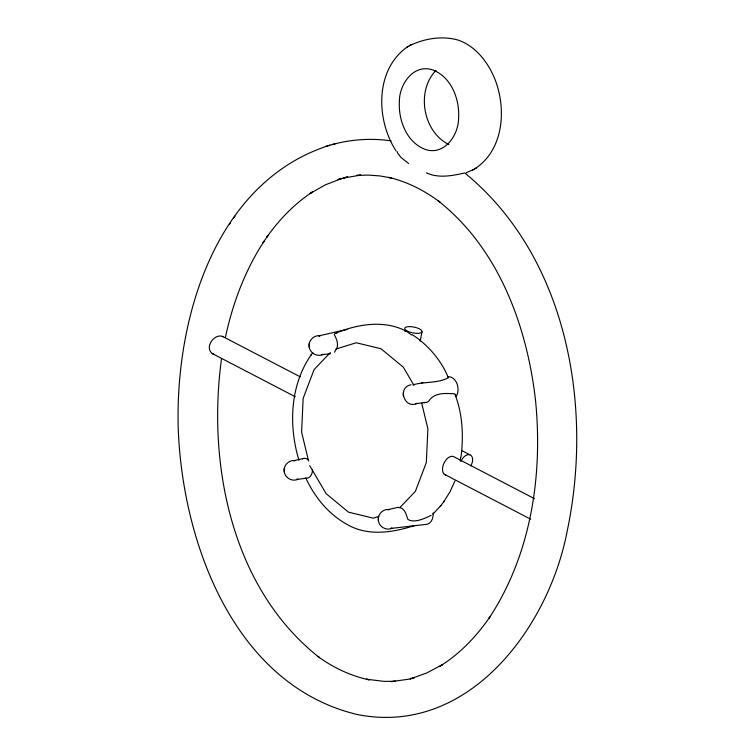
<?xml version="1.0" encoding="UTF-8"?>
<svg xmlns="http://www.w3.org/2000/svg" width="755" height="755" viewBox="0 0 755 755"><rect width="100%" height="100%" fill="white"/><g stroke="black" fill="none" stroke-linecap="round" stroke-linejoin="round"><path stroke-width="1.13" d="M312.504 469.865L312.268 472.026A10.089 7.04 79.7 0 1 308.295 477.915L296.47 479.519L297.998 479.189C292.062 482.294 284.163 477.434 284.201 470.771C283.663 465.986 287.495 461.645 292.034 460.616C293.119 460.541 297.621 460.569 293.874 460.663L303.925 458.379M461.012 457.058C463.674 436.031 462.645 413.523 454.736 393.846C445.686 393.261 434.172 392.27 428.764 401.179A10.089 7.323 80.6 0 1 424.074 402.424M221.555 358.531C207.002 464.363 231.672 588.73 319.563 657.709L317.723 656.35C333.078 667.59 350.66 675.914 369.308 679.868L366.326 679.189L383.946 681.369L395.507 681.293L391.326 681.605L408.587 679.226L414.221 677.782L410.182 678.887L426.726 672.969L442.609 664.56L440.023 666.184C460.191 653.603 476.849 636.021 490.212 616.476L488.929 618.354C530.963 555.019 542.883 475.763 535.606 401.179C527.264 326.471 498.876 248.621 438.164 200.811L439.976 202.142C424.735 190.666 407.37 181.719 388.721 177.368L391.703 178.038L379.878 175.915L368.242 175.084L356.53 175.424L360.72 175.122L343.544 178.02L347.593 176.915L337.976 179.52L342.015 178.416L325.518 184.777L309.786 193.629L312.362 192.015C294.365 203.878 279.199 219.658 266.779 237.212L268.072 235.315L262.929 242.921L264.193 241.071C245.092 270.177 232.729 303.312 225.434 337.24M420.148 341.128L421.979 331.955A8.833 2.945 11.3 0 0 410.267 326.632A8.833 2.945 11.3 0 0 407.964 331.36A8.833 2.945 11.3 0 0 421.979 331.955M460.22 460.899L460.569 457.37M330.435 353.68L321.404 354.727L322.932 354.388C316.996 357.493 309.106 352.632 309.144 345.969C308.597 341.184 312.428 336.853 316.977 335.815C318.053 335.739 322.564 335.767 318.818 335.862L347.272 329.397M425.735 402.5L415.533 403.68L417.062 403.349C404.586 409.654 396.762 387.287 411.098 384.776M433.077 512.966A11.485 8.173 80.3 0 1 426.415 524.347L390.59 528.481L392.128 528.151C386.183 531.246 378.293 526.395 378.33 519.733C377.793 514.948 381.615 510.606 386.164 509.568C387.239 509.502 391.751 509.531 388.004 509.625L398.008 507.351L401.226 508.011A10.089 7.229 78.7 0 1 406.143 514.353L407.964 519.478C414.589 523.47 424.886 518.298 431.124 515.382M454.897 480.973L450.112 491.628L443.572 502.094M329.812 145.205C215.005 181.568 175.264 319.035 178.199 427.434C182.03 541.458 233.691 684.917 357.124 714.494C467.977 736.672 548.762 627.99 567.231 530.888C593.364 406.832 567.524 257.455 465.439 173.527M311.447 354.454C290.014 384.833 288.438 425.537 298.942 460.257M229.407 224.386L230.671 222.527M233.663 218.072L234.956 216.185M432.983 514.07L441.005 505.463M310.739 355.388L312.768 352.717M440.259 506.435L444.28 501.16M334.531 352.236L337.202 347.225A10.089 7.144 82 0 0 336.145 338.542L334.342 334.578L334.72 333.701L337.325 332.785M330.294 352.604L314.08 369.61L303.151 398.423L301.594 432.105L308.578 461.088M399.999 507.454L415.401 491.307L426.33 462.494L427.887 428.802L421.705 403.17M436.05 70.338C415.863 91.034 422.885 131.823 448.876 144.535M412.305 334.72C428.142 344.922 441.505 360.607 448.347 377.811C437.117 383.597 424.621 381.398 412.938 384.823M408.295 46.3C374.763 68.733 375.716 119.705 396.035 150.858M474.904 168.752C505.048 149.15 506.926 105.304 493.175 75.104C486.135 59.966 474.442 45.762 458.257 40.119C441.222 35.211 421.828 38.854 406.539 47.329M409.37 45.696L411.154 44.649M466.052 172.886L473.829 169.365M472.045 170.404L476.66 167.723M404.727 331.039L407.143 331.738L411.617 334.975M336.192 333.002C358.106 323.942 384.795 319.695 406.643 331.407M414.391 525.612C393.28 532.454 368.789 536.428 348.376 525.14C329.133 515.033 314.769 497.375 305.709 477.868M336.088 349.018L356.247 342.751L381.058 348.791L403.387 367.27L413.957 385.333M378.831 516.42L373.234 518.166L348.423 512.116L326.094 493.647L309.644 465.552M332.323 144.535C351.349 139.364 371.536 137.939 391.052 140.902M325.773 146.31L336.381 143.441M421.498 382.945L423.31 382.464M426.396 172.81C438.438 178.69 453.236 175.566 464.674 172.961M300.264 376.849L222.347 336.324C213.939 333.71 204.416 347.3 212.202 353.529L295.318 396.762M212.202 353.529L213.816 354.237M448.074 376.953L448.593 377.207M461.541 450.471L469.742 454.736M534.493 498.677L454.51 457.077A9.975 6.351 -69.6 0 0 451.254 456.407A9.975 6.578 -68.8 0 0 445.931 460.031C443.251 463.645 441.298 468.77 443.317 473.111A9.975 5.917 -55.7 0 0 445.818 474.914M444.365 474.291L530.595 519.147M308.616 460.106L307.096 459.059A10.089 7.031 80 0 0 302.406 458.785M408.625 163.542L400.782 157.266L397.583 152.906M455.548 394.808L455.718 396.148M222.347 336.324L222.819 336.862M397.055 151.51L397.46 152.595M403.255 392.77L403.274 396.016M378.312 517.562L378.34 520.818M309.125 343.808L309.154 347.064M284.191 468.61L284.21 471.856M448.225 376.802A11.485 8.173 80.3 0 1 456.954 383.606A11.485 8.173 80.3 0 1 456.086 396.526M460.984 461.296A8.833 5.464 -62.5 0 1 470.28 454.935A8.833 5.464 -62.5 0 1 470.78 466.005M399.404 100.877C398.093 120.017 406.615 142.827 425.962 149.669C444.582 155.388 458.502 135.117 458.568 118.488C459.889 99.358 451.358 76.538 432.011 69.705C413.391 63.977 399.48 84.258 399.404 100.877"/></g></svg>
